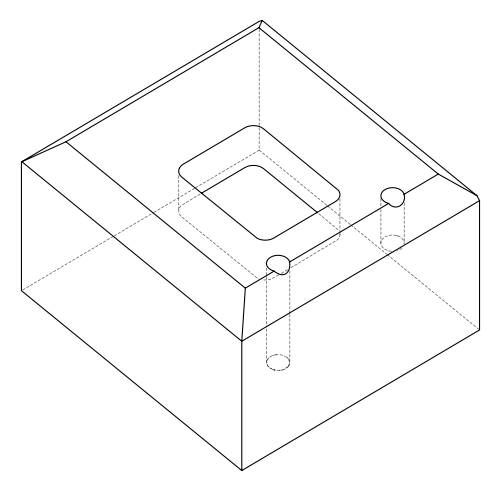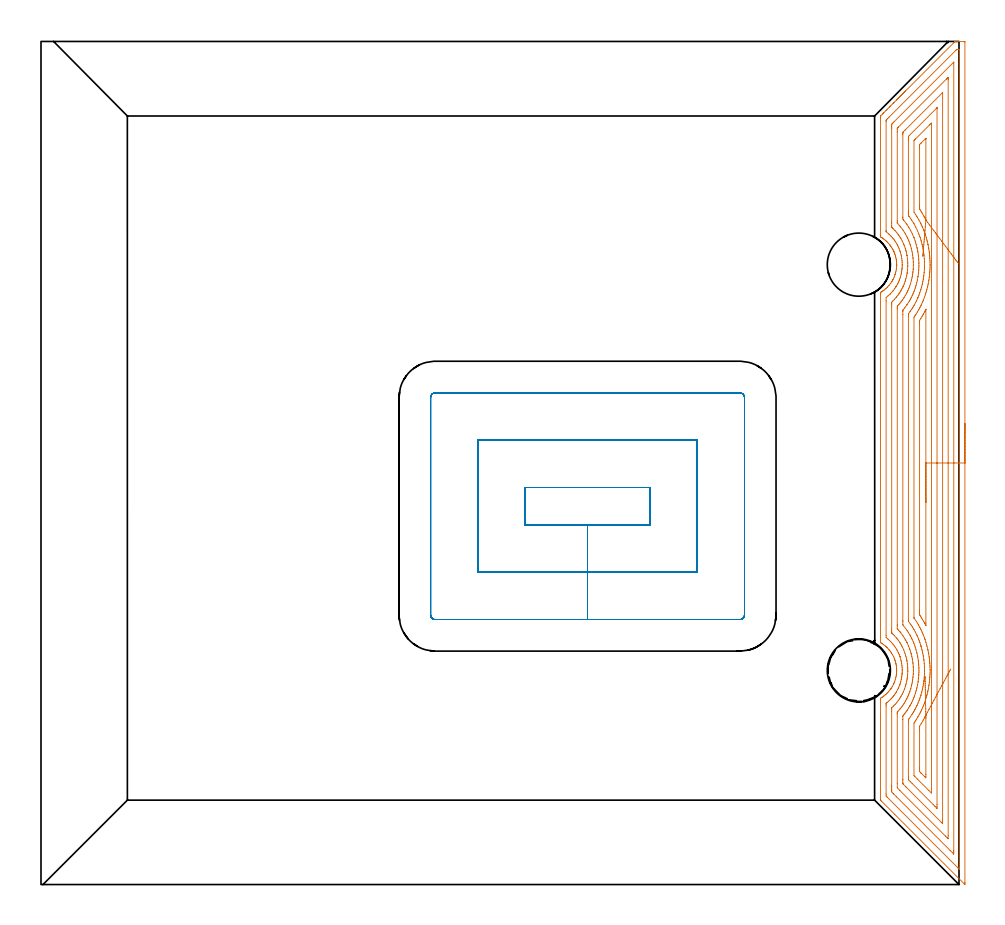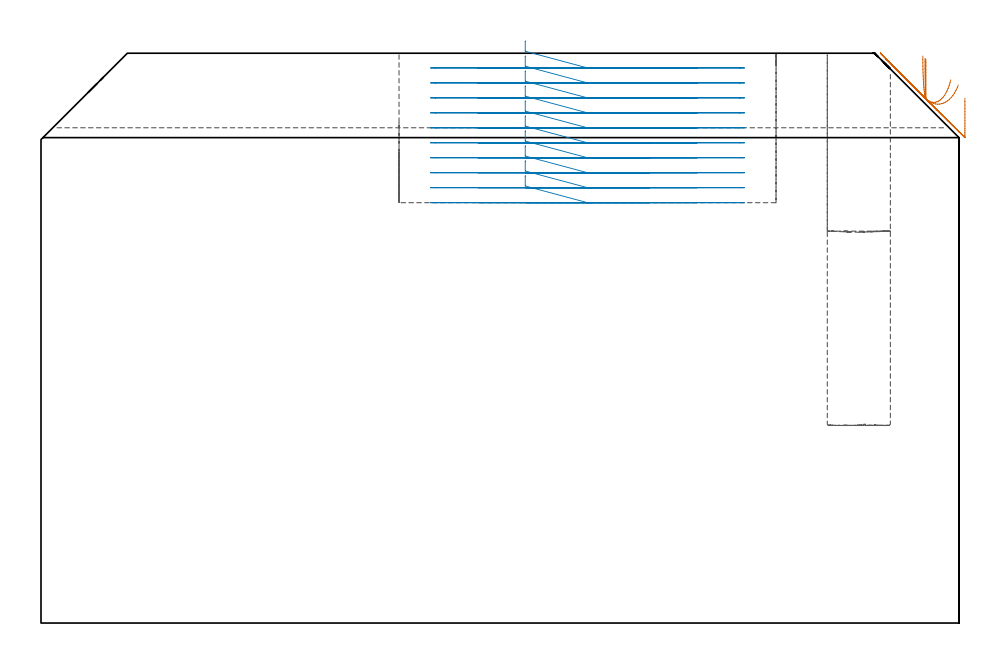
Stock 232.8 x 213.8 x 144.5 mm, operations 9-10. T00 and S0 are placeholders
(PLAN: 10 operations, 6 tool changes, 65.4 min)
(1 SPOT_DRILL | STEP1POCKET | NXT0321_9005460120000 | 0.03 min | 3 mm3)
(2 DRILL_BLIND_HOLE_INTO_CENTER | STEP1POCKET | NXT0301_065 | 0.39 min | 6457 mm3)
(3 DRILL_TO_ENLARGE_BLIND_HOLE | STEP1POCKET | UGT0301_375 | 0.39 min | 10208 mm3)
(4 INDEXABLE_INSERT_DRILL_BLIND_HOLE_FROM_SOLID | STEP1POCKET_1 | NXT0302_003 | 0.19 min | 9083 mm3)
(5 BORE_BLIND_HOLE | STEP1POCKET | UGT0332_065 | 0.39 min | 2296 mm3)
(6 AREA_MILL | FG_CHAMFER_SURFACE | UGT0205_001 | 13.86 min | 53032 mm3)
(7 AREA_MILL_1 | FG_CHAMFER_SURFACE_1 | UGT0205_001 | 12.9 min | 47982 mm3)
(8 AREA_MILL_2 | FG_CHAMFER_SURFACE_2 | UGT0205_001 | 12.03 min | 38719 mm3)
(9 AREA_MILL_3 | FG_CHAMFER_SURFACE_3 | UGT0205_001 | 12.96 min | 43129 mm3)
(10 MILL_RECTANGULAR_POCKET | POCKET_RECTANGULAR_STRAIGHT | NXT0201_012 | Follow Part, ap 4, ae 75% | 12.24 min | 263564 mm3)
(TOOL NXT0321_9005460120000 | NC Spot Drill, 142deg, 12mm, Carbide, Uncoated | D12 PA142 FL30 Z2)
(TOOL NXT0301_065 | Carbide Drill 9.4mm [860.1-0940-075A1-MM 2214] | D9.4 PA140 FL98 Z2)
(TOOL UGT0301_375 | Twist Drill Flat Bottom 15 mm | D15 PA180 FL120 Z2)
(TOOL NXT0302_003 | Index. Insert Drill 16mm [880-D1600L20-05] | D16 PA176 FL80 Z2)
(TOOL UGT0332_065 | 16 mm Boring Bar Slip Fit | D16)
(TOOL UGT0205_001 | Chamfer Mill 20 x 3 x 45 deg. | D20 FL50 Z2)
(TOOL NXT0201_012 | ENDMILL 16mm [2P460-1600-NA 1630] | D16 FL38 Z6)
(OP 9 AREA_MILL_3)
G17 G21 G94 G90
T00 M6
G54
G17 G0 G90 X234.3 Y116.9 S1061 M3
G43 Z154.5 H0
Z133.1
G94 G1 Y116.862 Z132.228 F250.
Y116.748 Z131.363
Y116.559 Z130.512
Y116.297 Z129.68
Y115.963 Z128.874
Y115.56 Z128.1
Y115.091 Z127.364
Y114.56 Z126.672
Y113.971 Z126.029
Y113.328 Z125.44
Y112.636 Z124.908
Y111.9 Z124.44
Y111.126 Z124.037
Y110.32 Z123.703
Y109.488 Z123.441
Y108.636 Z123.252
Y107.771 Z123.138
Y106.9 Z123.1
Y0.545
X234.299 Y0.169 Z123.101
X234.298 Y0.134 Z123.102
X234.292 Y0.017 Z123.106
X234.23 Y0.074 Z123.168
X234.131 Y0.169 Z123.267
X216.513 Y17.786 Z140.886
X213.142 Y21.158 Z144.256
X212.937 Y21.367 Z144.458
X212.904 Y21.405 Z144.489
X212.9 Y21.604 Z144.5
Y47.059
X212.903 Y47.249 Z144.489
X213.064 Y47.357 Z144.333
X213.276 Y47.492 Z144.123
X213.296 Y47.505 Z144.103
X213.722 Y47.798 Z143.678
X213.856 Y47.9 Z143.543
X213.99 Y48.002 Z143.41
X214.301 Y48.272 Z143.098
X214.436 Y48.399 Z142.962
X214.603 Y48.555 Z142.795
X214.742 Y48.702 Z142.654
X214.927 Y48.894 Z142.472
X215.185 Y49.204 Z142.213
X215.212 Y49.237 Z142.185
X215.497 Y49.606 Z141.903
X215.588 Y49.738 Z141.81
X215.621 Y49.787 Z141.777
X215.864 Y50.185 Z141.533
X215.89 Y50.229 Z141.507
X216.136 Y50.679 Z141.262
X216.222 Y50.861 Z141.177
X216.323 Y51.078 Z141.073
X216.367 Y51.169 Z141.031
X216.52 Y51.571 Z140.879
X216.663 Y52.016 Z140.736
X216.779 Y52.464 Z140.617
X216.87 Y52.909 Z140.528
X216.89 Y53.045 Z140.508
X216.927 Y53.311 Z140.465
X216.934 Y53.356 Z140.459
X216.95 Y53.516 Z140.447
X216.956 Y53.584 Z140.441
X216.97 Y53.758 Z140.422
X216.974 Y53.802 Z140.419
X216.984 Y53.979 Z140.411
X216.995 Y54.234 Z140.394
X216.996 Y54.266 Z140.395
Y54.393 Z140.402
X216.994 Y54.462 Z140.405
X216.985 Y54.695 Z140.413
X216.952 Y55.097 Z140.446
X216.95 Y55.129 Z140.449
Y55.141 Z140.45
X216.888 Y55.588 Z140.51
X216.833 Y55.876 Z140.564
X216.803 Y56.033 Z140.595
X216.767 Y56.177 Z140.631
X216.735 Y56.305 Z140.662
X216.7 Y56.437 Z140.694
X216.69 Y56.481 Z140.706
X216.653 Y56.602 Z140.744
X216.565 Y56.884 Z140.83
X216.552 Y56.926 Z140.843
X216.366 Y57.431 Z141.031
X216.189 Y57.818 Z141.21
X215.949 Y58.268 Z141.448
X215.686 Y58.711 Z141.711
X215.627 Y58.796 Z141.768
X215.485 Y59.009 Z141.914
X215.41 Y59.108 Z141.99
X215.256 Y59.31 Z142.143
X215.016 Y59.603 Z142.384
X214.603 Y60.044 Z142.795
X214.413 Y60.226 Z142.985
X214.361 Y60.276 Z143.036
X214.113 Y60.495 Z143.286
X213.721 Y60.8 Z143.677
X213.305 Y61.091 Z144.092
X213.094 Y61.227 Z144.305
X212.921 Y61.331 Z144.479
X212.904 Y61.342 Z144.496
X212.902 Y61.345 Z144.498
X212.9 Y61.349 Z144.5
Y149.771
X212.906 Y150.157 Z144.492
X213.001 Y150.218 Z144.398
X213.127 Y150.295 Z144.273
X213.225 Y150.359 Z144.175
X213.413 Y150.484 Z143.985
X213.536 Y150.565 Z143.864
X213.63 Y150.627 Z143.77
X213.68 Y150.664 Z143.719
X213.721 Y150.694 Z143.678
X213.856 Y150.806 Z143.54
X214.169 Y151.063 Z143.23
X214.299 Y151.179 Z143.1
X214.603 Y151.452 Z142.796
X214.672 Y151.52 Z142.728
X215.061 Y151.959 Z142.338
X215.431 Y152.412 Z141.969
X215.485 Y152.489 Z141.914
X215.751 Y152.897 Z141.647
X215.805 Y152.987 Z141.594
X215.994 Y153.305 Z141.403
X216.07 Y153.455 Z141.325
X216.189 Y153.682 Z141.211
X216.367 Y154.066 Z141.032
X216.417 Y154.197 Z140.979
X216.573 Y154.641 Z140.821
X216.585 Y154.683 Z140.807
X216.652 Y154.893 Z140.747
X216.711 Y155.089 Z140.687
X216.818 Y155.535 Z140.58
X216.899 Y155.982 Z140.496
X216.956 Y156.427 Z140.442
X216.983 Y156.874 Z140.407
Y157.059 Z140.399
X216.984 Y157.061 Z140.398
X216.985
X216.986 Y157.092 Z140.399
X216.987 Y157.112 Z140.4
X216.99 Y157.258 Z140.407
X216.991 Y157.321 Z140.406
X216.97 Y157.767 Z140.425
X216.965 Y157.809 Z140.429
X216.956 Y157.916 Z140.441
X216.942 Y158.05 Z140.453
X216.937 Y158.094 Z140.457
X216.927 Y158.213 Z140.47
X216.894 Y158.436 Z140.506
X216.859 Y158.659 Z140.54
X216.764 Y159.107 Z140.634
X216.644 Y159.551 Z140.753
X216.545 Y159.851 Z140.853
X216.513 Y159.945 Z140.883
X216.476 Y160.042 Z140.919
X216.43 Y160.168 Z140.969
X216.367 Y160.334 Z141.032
X216.317 Y160.444 Z141.08
X216.295 Y160.489 Z141.101
X216.099 Y160.893 Z141.301
X216.076 Y160.935 Z141.324
X215.858 Y161.336 Z141.54
X215.678 Y161.626 Z141.722
X215.48 Y161.917 Z141.917
X215.436 Y161.977 Z141.962
X215.367 Y162.071 Z142.032
X215.3 Y162.159 Z142.1
X215.246 Y162.229 Z142.154
X215.206 Y162.275 Z142.194
X214.931 Y162.595 Z142.468
X214.603 Y162.946 Z142.795
X214.422 Y163.121 Z142.976
X214.299 Y163.228 Z143.1
X214.077 Y163.42 Z143.322
X213.722 Y163.704 Z143.678
X213.5 Y163.862 Z143.899
X213.413 Y163.921 Z143.986
X213.277 Y164.013 Z144.123
X213.186 Y164.07 Z144.214
X212.945 Y164.219 Z144.451
X212.904 Y164.254 Z144.49
X212.9 Y164.508 Z144.5
Y194.428
X212.907 Y194.901 Z144.493
X212.945 Y194.946 Z144.454
X213.413 Y195.415 Z143.983
X213.619 Y195.619 Z143.78
X213.677 Y195.677 Z143.722
X214.299 Y196.3 Z143.097
X214.542 Y196.542 Z142.858
X215.185 Y197.186 Z142.212
X215.406 Y197.406 Z141.994
X216.07 Y198.072 Z141.326
X216.271 Y198.271 Z141.129
X216.299 Y198.299 Z141.101
X216.956 Y198.958 Z140.44
X217.017 Y199.018 Z140.382
X217.192 Y199.192 Z140.207
X217.251 Y199.253 Z140.145
X217.31 Y199.311 Z140.089
X217.489 Y199.49 Z139.91
X217.547 Y199.548 Z139.85
X217.603 Y199.604 Z139.796
X217.787 Y199.787 Z139.612
X217.842 Y199.843 Z139.555
X217.896 Y199.897 Z139.503
X218.085 Y200.085 Z139.314
X218.137 Y200.139 Z139.26
X218.189 Y200.189 Z139.21
X218.383 Y200.383 Z139.016
X218.433 Y200.434 Z138.964
X218.482 Y200.482 Z138.917
X218.68 Y200.681 Z138.719
X218.728 Y200.729 Z138.669
X218.775 Y200.775 Z138.624
X218.978 Y200.978 Z138.421
X219.023 Y201.024 Z138.374
X219.068 Y201.068 Z138.331
X219.276 Y201.276 Z138.123
X231.481 Y213.482 Z125.916
X231.573 Y213.574 Z125.824
X231.78 Y213.78 Z125.619
X231.794 Y213.794 Z125.605
X231.798 Y213.797 Z125.6
X231.809 Y213.8 Z125.59
X232.901 Z124.493
X234.121 Z123.276
X234.291 Y213.798 Z123.105
X234.3 Y213.631 Z123.1
Y106.9
X232.886 Z124.514
Y4.188
X232.881 Y3.984 Z124.519
X232.879 Y3.898 Z124.521
X232.834 Y3.928 Z124.566
X232.767 Y3.991 Z124.633
X232.563 Y4.188 Z124.837
X214.699 Y22.051 Z142.701
X214.536 Y22.216 Z142.864
X214.406 Y22.351 Z142.994
X214.323 Y22.439 Z143.077
X214.314 Y22.944 Z143.086
Y45.273
X214.318 Y45.711 Z143.082
X214.321 Y45.93 Z143.079
X214.324 Y45.977 Z143.076
X214.354 Y46.003 Z143.046
X214.413 Y46.051 Z142.987
X214.557 Y46.166 Z142.843
X214.898 Y46.455 Z142.502
X215.185 Y46.712 Z142.215
X215.54 Y47.059 Z141.86
X215.799 Y47.332 Z141.601
X216.07 Y47.651 Z141.33
X216.205 Y47.816 Z141.195
X216.312 Y47.952 Z141.088
X216.464 Y48.16 Z140.936
X216.613 Y48.373 Z140.787
X216.85 Y48.738 Z140.55
X216.925 Y48.861 Z140.475
X216.931 Y48.871 Z140.469
X216.956 Y48.915 Z140.444
X217.243 Y49.449 Z140.157
X217.385 Y49.738 Z140.015
X217.532 Y50.051 Z139.868
X217.768 Y50.632 Z139.632
X217.78 Y50.663 Z139.62
X217.788 Y50.686 Z139.612
X217.842 Y50.853 Z139.558
X217.995 Y51.37 Z139.405
X218.036 Y51.525 Z139.364
X218.169 Y52.088 Z139.231
X218.235 Y52.418 Z139.165
X218.3 Y52.849 Z139.1
X218.353 Y53.311 Z139.047
X218.37 Y53.491 Z139.03
X218.382 Y53.66 Z139.018
X218.408 Y54.204 Z138.992
Y54.494
X218.407 Y54.528 Z138.993
X218.37 Y55.097 Z139.03
X218.335 Y55.493 Z139.065
X218.267 Y55.99 Z139.133
X218.161 Y56.562 Z139.239
X218.084 Y56.884 Z139.316
X217.842 Y57.751 Z139.558
X217.834 Y57.777 Z139.566
X217.829 Y57.789 Z139.571
X217.625 Y58.325 Z139.775
X217.477 Y58.67 Z139.923
X217.371 Y58.899 Z140.029
X217.116 Y59.402 Z140.284
X217.025 Y59.563 Z140.375
X216.956 Y59.679 Z140.444
X216.658 Y60.154 Z140.742
X216.452 Y60.456 Z140.948
X216.07 Y60.946 Z141.33
X215.717 Y61.349 Z141.683
X215.46 Y61.623 Z141.94
X215.185 Y61.892 Z142.215
X214.793 Y62.242 Z142.607
X214.321 Y62.632 Z143.079
X214.314 Y63.136 Z143.086
Y147.985
X214.324 Y148.878 Z143.076
X214.793 Y149.273 Z142.607
X215.185 Y149.608 Z142.215
X215.27 Y149.685 Z142.13
X215.361 Y149.771 Z142.039
X215.705 Y150.14 Z141.695
X216.07 Y150.554 Z141.33
X216.121 Y150.613 Z141.279
X216.162 Y150.664 Z141.238
X216.506 Y151.118 Z140.894
X216.799 Y151.557 Z140.601
X216.838 Y151.617 Z140.562
X216.86 Y151.654 Z140.54
X216.956 Y151.82 Z140.444
X217.18 Y152.225 Z140.22
X217.296 Y152.451 Z140.104
X217.473 Y152.822 Z139.927
X217.571 Y153.036 Z139.829
X217.697 Y153.344 Z139.703
X217.713 Y153.387 Z139.687
X217.842 Y153.758 Z139.558
X217.954 Y154.124 Z139.446
X217.985 Y154.237 Z139.415
X218.137 Y154.833 Z139.263
X218.199 Y155.13 Z139.201
X218.28 Y155.582 Z139.12
X218.336 Y156.023 Z139.064
X218.356 Y156.211 Z139.044
X218.369 Y156.385 Z139.031
X218.397 Y156.916 Z139.003
X218.399 Y157.248 Z139.001
X218.381 Y157.809 Z139.019
X218.352 Y158.189 Z139.048
X218.293 Y158.703 Z139.107
X218.209 Y159.226 Z139.191
X218.13 Y159.596 Z139.27
X217.92 Y160.41 Z139.48
X217.895 Y160.489 Z139.505
X217.842 Y160.646 Z139.558
X217.564 Y161.382 Z139.836
X217.317 Y161.911 Z140.083
X217.125 Y162.275 Z140.275
X216.956 Y162.584 Z140.444
X216.582 Y163.168 Z140.818
X216.371 Y163.469 Z141.029
X216.07 Y163.846 Z141.33
X215.887 Y164.062 Z141.513
X215.551 Y164.428 Z141.849
X215.185 Y164.795 Z142.215
X215.009 Y164.955 Z142.391
X214.321 Y165.537 Z143.079
X214.319 Y165.559 Z143.081
X214.317 Y165.613 Z143.083
X214.314 Y165.832 Z143.086
Y193.535
X214.319 Y193.755 Z143.081
X214.321 Y193.859 Z143.079
X214.39 Y193.932 Z143.01
X214.589 Y194.136 Z142.811
X214.878 Y194.429 Z142.522
X215.032 Y194.582 Z142.368
X231.932 Y211.482 Z125.468
X232.015 Y211.563 Z125.385
X232.236 Y211.774 Z125.164
X232.51 Y211.793 Z124.89
X232.753 Y211.795 Z124.647
X232.861 Y211.792 Z124.539
X232.878 Y211.79 Z124.522
X232.88 Y211.774 Z124.52
X232.883 Y211.724 Z124.517
X232.885 Y211.621 Z124.515
X232.886 Y106.9 Z124.514
X231.472 Z125.928
X231.471 Y8.653 Z125.929
X231.47 Y8.31 Z125.93
X231.466 Y7.76 Z125.934
X231.465 Y7.751 Z125.935
X231.446 Y7.76 Z125.954
X231.13 Y8.071 Z126.27
X230.546 Y8.653 Z126.854
X216.956 Y22.243 Z140.444
X216.258 Y22.944 Z141.142
X216.07 Y23.139 Z141.33
X215.735 Y23.497 Z141.665
X215.732 Y23.837 Z141.668
X215.73 Y24.181 Z141.67
X215.729 Y24.73 Z141.671
X215.728 Y25.075 Z141.672
X215.729 Y43.83 Z141.671
X215.732 Y44.379 Z141.668
X215.735 Y44.718 Z141.665
X215.744 Y44.822 Z141.656
X216.139 Y45.203 Z141.261
X216.209 Y45.273 Z141.191
X216.576 Y45.656 Z140.824
X216.956 Y46.085 Z140.444
X216.993 Y46.129 Z140.407
X217.023 Y46.166 Z140.377
X217.379 Y46.633 Z140.021
X217.682 Y47.059 Z139.718
X217.746 Y47.156 Z139.654
X217.842 Y47.31 Z139.558
X218.079 Y47.713 Z139.321
X218.214 Y47.952 Z139.186
X218.395 Y48.288 Z139.005
X218.671 Y48.845 Z138.729
X218.689 Y48.884 Z138.711
X218.728 Y48.971 Z138.672
X218.943 Y49.521 Z138.457
X219.027 Y49.738 Z138.373
X219.172 Y50.184 Z138.228
X219.309 Y50.632 Z138.091
X219.373 Y50.874 Z138.027
X219.53 Y51.525 Z137.87
X219.545 Y51.594 Z137.855
X219.614 Y51.937 Z137.786
X219.677 Y52.354 Z137.723
X219.685 Y52.418 Z137.715
X219.764 Y53.159 Z137.636
X219.777 Y53.311 Z137.623
X219.815 Y54.001 Z137.585
X219.822 Y54.204 Z137.578
X219.799 Y54.911 Z137.601
X219.788 Y55.097 Z137.612
X219.724 Y55.879 Z137.676
X219.71 Y55.99 Z137.69
X219.614 Y56.648 Z137.786
X219.57 Y56.884 Z137.83
X219.559 Y56.939 Z137.841
X219.452 Y57.405 Z137.948
X219.354 Y57.777 Z138.046
X219.253 Y58.14 Z138.147
X219.092 Y58.67 Z138.308
X218.776 Y59.514 Z138.624
X218.755 Y59.563 Z138.645
X218.728 Y59.625 Z138.672
X218.458 Y60.184 Z138.942
X218.317 Y60.456 Z139.083
X218.15 Y60.766 Z139.25
X217.842 Y61.291 Z139.558
X217.807 Y61.349 Z139.593
X217.748 Y61.444 Z139.652
X217.472 Y61.842 Z139.928
X217.312 Y62.056 Z140.088
X217.169 Y62.242 Z140.231
X216.956 Y62.505 Z140.444
X216.391 Y63.136 Z141.009
X216.07 Y63.458 Z141.33
X215.783 Y63.741 Z141.617
X215.747 Y63.777 Z141.653
X215.735 Y63.824 Z141.665
X215.732 Y63.914 Z141.668
X215.73 Y64.029 Z141.67
X215.729 Y64.373 Z141.671
X215.728 Y64.922 Z141.672
X215.729 Y146.543 Z141.671
X215.73 Y147.092 Z141.67
X215.732 Y147.433 Z141.668
X215.735 Y147.705 Z141.665
X216.07 Y148.034 Z141.33
X216.482 Y148.463 Z140.918
X216.857 Y148.878 Z140.543
X216.903 Y148.931 Z140.497
X216.956 Y148.995 Z140.444
X217.295 Y149.429 Z140.105
X217.551 Y149.771 Z139.849
X217.669 Y149.945 Z139.731
X217.842 Y150.212 Z139.558
X218.012 Y150.493 Z139.388
X218.111 Y150.664 Z139.289
X218.332 Y151.064 Z139.068
X218.581 Y151.557 Z138.819
X218.629 Y151.657 Z138.771
X218.728 Y151.875 Z138.672
X218.893 Y152.284 Z138.507
X218.956 Y152.451 Z138.444
X219.128 Y152.941 Z138.272
X219.253 Y153.344 Z138.147
X219.333 Y153.627 Z138.067
X219.488 Y154.237 Z137.912
X219.511 Y154.34 Z137.889
X219.614 Y154.846 Z137.786
X219.656 Y155.088 Z137.744
X219.662 Y155.13 Z137.738
X219.751 Y155.885 Z137.649
X219.764 Y156.023 Z137.636
X219.805 Y156.724 Z137.595
X219.811 Y156.916 Z137.589
X219.803 Y157.619 Z137.597
X219.796 Y157.809 Z137.604
X219.741 Y158.574 Z137.659
X219.727 Y158.703 Z137.673
X219.614 Y159.555 Z137.786
X219.607 Y159.596 Z137.793
X219.606 Y159.604 Z137.794
X219.501 Y160.093 Z137.899
X219.405 Y160.489 Z137.995
X219.335 Y160.77 Z138.065
X219.238 Y161.118 Z138.162
X219.155 Y161.382 Z138.245
X218.9 Y162.102 Z138.5
X218.831 Y162.275 Z138.569
X218.728 Y162.518 Z138.672
X218.414 Y163.168 Z138.986
X218.063 Y163.839 Z139.337
X217.925 Y164.062 Z139.475
X217.842 Y164.191 Z139.558
X217.537 Y164.646 Z139.863
X217.318 Y164.955 Z140.082
X216.956 Y165.406 Z140.444
X216.564 Y165.848 Z140.836
X216.07 Y166.358 Z141.33
X215.88 Y166.548 Z141.52
X215.778 Y166.649 Z141.622
X215.735 Y166.697 Z141.665
X215.734 Y166.741 Z141.666
X215.73 Y167.084 Z141.67
X215.729 Y167.634 Z141.671
Y167.979
Y191.749
X215.73 Y192.093 Z141.67
X215.733 Y192.642 Z141.667
X215.735 Y192.81 Z141.665
X215.813 Y192.902 Z141.587
X216.07 Y193.168 Z141.33
X216.252 Y193.352 Z141.148
X216.435 Y193.535 Z140.965
X231.373 Y208.473 Z126.027
X231.404 Y208.502 Z125.996
X231.44 Y208.533 Z125.96
X231.463 Y208.552 Z125.937
X231.466 Y208.52 Z125.934
X231.469 Y208.448 Z125.931
X231.471 Y208.375 Z125.929
X231.472 Y106.9 Z125.928
X230.057 Z127.343
Y12.414
X230.051 Y11.613 Z127.349
X229.975 Y11.685 Z127.425
X229.792 Y11.862 Z127.608
X229.423 Y12.226 Z127.977
X229.358 Y12.291 Z128.042
X217.813 Y23.837 Z139.587
X217.15 Y24.535 Z140.25
X217.143 Y25.623 Z140.257
Y43.298
X217.144 Y43.486 Z140.256
X217.147 Y43.662 Z140.253
X217.15 Y43.746 Z140.25
X217.201 Y43.805 Z140.199
X217.355 Y43.978 Z140.045
X217.716 Y44.379 Z139.684
X217.774 Y44.448 Z139.626
X217.842 Y44.529 Z139.558
X218.168 Y44.944 Z139.232
X218.42 Y45.273 Z138.98
X218.549 Y45.453 Z138.851
X218.728 Y45.715 Z138.672
X218.902 Y45.99 Z138.498
X219.009 Y46.166 Z138.391
X219.232 Y46.551 Z138.168
X219.516 Y47.059 Z137.884
X219.55 Y47.123 Z137.85
X219.614 Y47.251 Z137.786
X219.836 Y47.728 Z137.564
X219.939 Y47.952 Z137.461
X220.1 Y48.354 Z137.3
X220.292 Y48.845 Z137.108
X220.346 Y49. Z137.054
X220.5 Y49.465 Z136.9
X220.563 Y49.674 Z136.837
X220.581 Y49.738 Z136.819
X220.747 Y50.382 Z136.653
X220.806 Y50.632 Z136.594
X220.912 Y51.109 Z136.488
X220.991 Y51.525 Z136.409
X221.044 Y51.869 Z136.356
X221.113 Y52.418 Z136.287
X221.14 Y52.665 Z136.26
X221.196 Y53.311 Z136.204
X221.207 Y53.491 Z136.193
X221.236 Y54.204 Z136.164
X221.234 Y54.357 Z136.166
X221.207 Y55.097 Z136.193
X221.197 Y55.287 Z136.203
X221.138 Y55.99 Z136.262
X221.11 Y56.268 Z136.29
X221.018 Y56.884 Z136.382
X220.943 Y57.33 Z136.457
X220.851 Y57.777 Z136.549
X220.678 Y58.49 Z136.722
X220.628 Y58.67 Z136.772
X220.5 Y59.114 Z136.9
X220.357 Y59.563 Z137.043
X220.278 Y59.787 Z137.122
X220.017 Y60.456 Z137.383
X219.619 Y61.344 Z137.781
X219.614 Y61.354 Z137.786
X219.302 Y61.927 Z138.098
X219.118 Y62.242 Z138.282
X218.728 Y62.876 Z138.672
X218.553 Y63.136 Z138.847
X218.043 Y63.826 Z139.357
X217.88 Y64.029 Z139.52
X217.842 Y64.073 Z139.558
X217.443 Y64.519 Z139.957
X217.259 Y64.725 Z140.141
X217.168 Y64.831 Z140.232
X217.149 Y64.854 Z140.251
X217.147 Y64.876 Z140.253
X217.145 Y64.922 Z140.255
X217.143 Y65.627 Z140.257
Y65.815
Y146.01
X217.144 Y146.199 Z140.256
X217.148 Y146.551 Z140.252
X217.15 Y146.635 Z140.25
X217.186 Y146.691 Z140.214
X217.265 Y146.781 Z140.135
X217.542 Y147.092 Z139.858
X217.682 Y147.253 Z139.718
X217.842 Y147.441 Z139.558
X218.084 Y147.741 Z139.316
X218.276 Y147.985 Z139.124
X218.469 Y148.246 Z138.931
X218.728 Y148.617 Z138.672
X218.831 Y148.774 Z138.569
X218.897 Y148.878 Z138.503
X219.164 Y149.331 Z138.236
X219.415 Y149.771 Z137.985
X219.485 Y149.901 Z137.915
X219.614 Y150.153 Z137.786
X219.779 Y150.498 Z137.621
X219.855 Y150.664 Z137.545
X220.049 Y151.118 Z137.351
X220.222 Y151.557 Z137.178
X220.295 Y151.764 Z137.105
X220.5 Y152.362 Z136.9
X220.52 Y152.43 Z136.88
X220.527 Y152.451 Z136.873
X220.709 Y153.132 Z136.691
X220.763 Y153.344 Z136.637
X220.88 Y153.853 Z136.52
X220.955 Y154.237 Z136.445
X221.022 Y154.603 Z136.378
X221.093 Y155.13 Z136.307
X221.126 Y155.392 Z136.274
X221.183 Y156.023 Z136.217
X221.195 Y156.216 Z136.205
X221.225 Y156.916 Z136.175
Y157.078
X221.212 Y157.809 Z136.188
X221.205 Y157.992 Z136.195
X221.153 Y158.703 Z136.247
X221.129 Y158.962 Z136.271
X221.043 Y159.596 Z136.357
X220.986 Y159.999 Z136.414
X220.892 Y160.489 Z136.508
X220.745 Y161.135 Z136.655
X220.68 Y161.382 Z136.72
X220.5 Y162.043 Z136.9
X220.424 Y162.275 Z136.976
X220.385 Y162.39 Z137.015
X220.096 Y163.168 Z137.304
X219.996 Y163.414 Z137.404
X219.786 Y163.888 Z137.614
X219.702 Y164.062 Z137.698
X219.614 Y164.238 Z137.786
X219.233 Y164.955 Z138.167
X219.047 Y165.275 Z138.353
X218.687 Y165.848 Z138.713
X218.607 Y165.97 Z138.793
X218.023 Y166.741 Z139.377
X217.842 Y166.965 Z139.558
X217.244 Y167.634 Z140.156
X217.166 Y167.727 Z140.234
X217.149 Y167.749 Z140.251
X217.147 Y167.767 Z140.253
X217.145 Y167.81 Z140.255
X217.143 Y167.987 Z140.257
Y168.339
Y190.856
X217.145 Y191.559 Z140.255
X217.148 Y191.749 Z140.252
X217.15 Y191.788 Z140.25
X217.184 Y191.827 Z140.216
X217.249 Y191.897 Z140.151
X217.347 Y191.998 Z140.053
X217.471 Y192.123 Z139.929
X229.602 Y204.253 Z127.798
X229.753 Y204.399 Z127.647
X229.93 Y204.569 Z127.47
X230.051 Y204.66 Z127.349
X230.055 Y204.444 Z127.345
X230.057 Y204.253 Z127.343
Y204.091
Y106.9
X228.643 Z128.757
Y16.52
X228.641 Y15.799 Z128.759
X228.64 Y15.63 Z128.76
X228.635 Y15.475 Z128.765
X228.472 Y15.631 Z128.928
X228.301 Y15.799 Z129.099
X219.369 Y24.73 Z138.031
X218.728 Y25.379 Z138.672
X218.608 Y25.505 Z138.792
X218.564 Y25.57 Z138.836
X218.562 Y25.623 Z138.838
X218.559 Y25.793 Z138.841
X218.557 Y26.516 Z138.843
Y26.689
Y41.872
X218.561 Y42.593 Z138.839
X218.563 Y42.76 Z138.837
X218.728 Y42.966 Z138.672
X218.958 Y43.254 Z138.442
X219.14 Y43.486 Z138.26
X219.343 Y43.759 Z138.057
X219.614 Y44.13 Z137.786
X219.715 Y44.277 Z137.685
X219.783 Y44.379 Z137.617
X220.056 Y44.826 Z137.344
X220.325 Y45.273 Z137.075
X220.389 Y45.385 Z137.012
X220.5 Y45.587 Z136.9
X220.698 Y45.966 Z136.702
X220.798 Y46.166 Z136.602
X220.988 Y46.567 Z136.412
X221.209 Y47.059 Z136.191
X221.262 Y47.184 Z136.138
X221.385 Y47.49 Z136.015
X221.512 Y47.824 Z135.888
X221.558 Y47.952 Z135.842
X221.734 Y48.494 Z135.666
X221.844 Y48.845 Z135.556
X221.939 Y49.18 Z135.461
X222.088 Y49.738 Z135.312
X222.125 Y49.886 Z135.275
X222.271 Y50.522 Z135.129
X222.289 Y50.613 Z135.111
X222.293 Y50.632 Z135.107
X222.417 Y51.378 Z134.983
X222.438 Y51.525 Z134.962
X222.517 Y52.17 Z134.883
X222.544 Y52.418 Z134.856
X222.592 Y52.987 Z134.808
X222.614 Y53.311 Z134.786
X222.637 Y53.835 Z134.763
X222.65 Y54.204 Z134.75
X222.637 Y54.729 Z134.763
X222.623 Y55.097 Z134.777
X222.588 Y55.671 Z134.812
X222.561 Y55.99 Z134.839
X222.497 Y56.656 Z134.903
X222.465 Y56.884 Z134.935
X222.339 Y57.709 Z135.061
X222.326 Y57.777 Z135.074
X222.271 Y58.061 Z135.129
X222.131 Y58.67 Z135.269
X222.086 Y58.856 Z135.314
X221.893 Y59.563 Z135.507
X221.736 Y60.103 Z135.664
X221.623 Y60.456 Z135.777
X221.385 Y61.098 Z136.015
X221.288 Y61.349 Z136.112
X221.222 Y61.514 Z136.178
X220.886 Y62.242 Z136.514
X220.761 Y62.506 Z136.639
X220.5 Y63.015 Z136.9
X220.435 Y63.136 Z136.965
X220.351 Y63.285 Z137.049
X219.893 Y64.029 Z137.507
X219.614 Y64.461 Z137.786
X219.274 Y64.922 Z138.126
X218.728 Y65.623 Z138.672
X218.574 Y65.815 Z138.826
X218.564 Y65.98 Z138.836
X218.558 Y66.708 Z138.842
X218.557 Y66.88 Z138.843
Y144.585
X218.558 Y145.305 Z138.842
X218.56 Y145.475 Z138.84
X218.564 Y145.647 Z138.836
X218.586 Y145.696 Z138.814
X218.989 Y146.199 Z138.411
X219.261 Y146.554 Z138.139
X219.614 Y147.031 Z137.786
X219.639 Y147.066 Z137.761
X219.656 Y147.092 Z137.744
X219.986 Y147.609 Z137.414
X220.215 Y147.985 Z137.185
X220.32 Y148.166 Z137.08
X220.5 Y148.483 Z136.9
X220.636 Y148.74 Z136.764
X220.707 Y148.878 Z136.693
X220.929 Y149.338 Z136.471
X221.127 Y149.771 Z136.273
X221.206 Y149.952 Z136.194
X221.385 Y150.385 Z136.015
X221.463 Y150.586 Z135.937
X221.491 Y150.664 Z135.909
X221.688 Y151.253 Z135.712
X221.787 Y151.557 Z135.613
X221.896 Y151.935 Z135.504
X222.039 Y152.451 Z135.361
X222.087 Y152.636 Z135.313
X222.255 Y153.344 Z135.145
X222.258 Y153.357 Z135.142
X222.271 Y153.426 Z135.129
X222.395 Y154.113 Z135.005
X222.414 Y154.237 Z134.986
X222.501 Y154.898 Z134.899
X222.528 Y155.13 Z134.872
X222.58 Y155.712 Z134.82
X222.602 Y156.023 Z134.798
X222.626 Y156.558 Z134.774
X222.639 Y156.916 Z134.761
X222.634 Y157.444 Z134.766
X222.627 Y157.809 Z134.773
X222.599 Y158.372 Z134.801
X222.574 Y158.703 Z134.826
X222.516 Y159.349 Z134.884
X222.485 Y159.596 Z134.915
X222.378 Y160.382 Z135.022
X222.36 Y160.489 Z135.04
X222.271 Y160.966 Z135.129
X222.179 Y161.382 Z135.221
X222.15 Y161.504 Z135.25
X221.949 Y162.275 Z135.451
X221.825 Y162.725 Z135.575
X221.686 Y163.168 Z135.714
X221.385 Y164.016 Z136.015
X221.369 Y164.062 Z136.031
X221.358 Y164.089 Z136.042
X220.976 Y164.955 Z136.424
X220.573 Y165.774 Z136.827
X220.534 Y165.848 Z136.866
X220.5 Y165.912 Z136.9
X220.201 Y166.439 Z137.199
X220.016 Y166.741 Z137.384
X219.614 Y167.361 Z137.786
X219.414 Y167.634 Z137.986
X218.778 Y168.476 Z138.622
X218.736 Y168.527 Z138.664
X218.564 Y168.736 Z138.836
X218.559 Y169.076 Z138.841
X218.558 Y169.249 Z138.842
X218.557 Y190.135 Z138.843
X218.561 Y190.496 Z138.839
X218.564 Y190.675 Z138.836
X218.57 Y190.76 Z138.83
X218.656 Y190.856 Z138.744
X219.136 Y191.338 Z138.264
X228.554 Y200.755 Z128.846
X228.582 Y200.781 Z128.818
X228.627 Y200.819 Z128.773
X228.638 Y200.826 Z128.762
X228.639 Y200.817 Z128.761
X228.641 Y200.784 Z128.759
X228.643 Y200.681 Z128.757
Y200.602
Y106.9
X227.229 Z130.171
X227.228 Y20.264 Z130.172
X227.226 Y19.735 Z130.174
X227.222 Y19.371 Z130.178
X227.217 Y19.341 Z130.183
X227.181 Y19.371 Z130.219
X226.7 Y19.848 Z130.7
X226.283 Y20.264 Z131.117
X220.924 Y25.623 Z136.476
X220.5 Y26.05 Z136.9
X220.04 Y26.516 Z137.36
X219.978 Y26.588 Z137.422
X219.976 Y26.65 Z137.424
X219.973 Y26.783 Z137.427
X219.972 Y27.049 Z137.428
X219.971 Y27.41 Z137.429
Y40.807
X219.973 Y41.338 Z137.427
X219.976 Y41.7 Z137.424
X219.978 Y41.829 Z137.422
X220.044 Y41.925 Z137.356
X220.141 Y42.062 Z137.259
X220.5 Y42.552 Z136.9
X220.528 Y42.593 Z136.872
X220.873 Y43.11 Z136.527
X221.11 Y43.486 Z136.29
X221.215 Y43.658 Z136.185
X221.385 Y43.948 Z136.015
X221.54 Y44.223 Z135.86
X221.626 Y44.379 Z135.774
X221.849 Y44.805 Z135.551
X222.081 Y45.273 Z135.319
X222.143 Y45.402 Z135.257
X222.271 Y45.682 Z135.129
X222.417 Y46.019 Z134.983
X222.478 Y46.166 Z134.922
X222.67 Y46.657 Z134.73
X222.823 Y47.059 Z134.577
X222.907 Y47.311 Z134.493
X223.119 Y47.952 Z134.281
X223.128 Y47.982 Z134.272
X223.157 Y48.078 Z134.243
X223.32 Y48.681 Z134.08
X223.363 Y48.845 Z134.037
X223.495 Y49.397 Z133.905
X223.572 Y49.738 Z133.828
X223.655 Y50.13 Z133.745
X223.744 Y50.632 Z133.656
X223.787 Y50.889 Z133.613
X223.876 Y51.525 Z133.524
X223.894 Y51.675 Z133.506
X223.973 Y52.418 Z133.427
X223.979 Y52.482 Z133.421
X224.038 Y53.311 Z133.362
X224.043 Y53.42 Z133.357
X224.07 Y54.177 Z133.33
X224.043 Y55.178 Z133.357
X223.991 Y55.99 Z133.409
X223.987 Y56.047 Z133.413
X223.904 Y56.884 Z133.496
X223.886 Y57.042 Z133.514
X223.774 Y57.777 Z133.626
X223.72 Y58.102 Z133.68
X223.612 Y58.67 Z133.788
X223.488 Y59.229 Z133.912
X223.405 Y59.563 Z133.995
X223.174 Y60.439 Z134.226
X223.169 Y60.456 Z134.231
X223.157 Y60.496 Z134.243
X222.888 Y61.349 Z134.512
X222.731 Y61.779 Z134.669
X222.549 Y62.242 Z134.851
X222.271 Y62.901 Z135.129
X222.166 Y63.136 Z135.234
X222.075 Y63.333 Z135.325
X221.722 Y64.029 Z135.678
X221.385 Y64.639 Z136.015
X221.22 Y64.922 Z136.18
X220.965 Y65.345 Z136.435
X220.654 Y65.815 Z136.746
X220.5 Y66.033 Z136.9
X220.002 Y66.708 Z137.398
X219.978 Y66.746 Z137.422
X219.976 Y66.776 Z137.424
X219.973 Y66.841 Z137.427
X219.972 Y66.975 Z137.428
X219.971 Y67.241 Z137.429
Y144.052
X219.973 Y144.412 Z137.427
X219.976 Y144.678 Z137.424
X219.978 Y144.741 Z137.422
X220.005 Y144.783 Z137.395
X220.058 Y144.858 Z137.342
X220.389 Y145.305 Z137.011
X220.436 Y145.37 Z136.964
X220.5 Y145.46 Z136.9
X220.796 Y145.9 Z136.604
X220.992 Y146.199 Z136.408
X221.143 Y146.443 Z136.257
X221.385 Y146.845 Z136.015
X221.475 Y147.001 Z135.925
X221.525 Y147.092 Z135.875
X221.786 Y147.581 Z135.614
X221.99 Y147.985 Z135.41
X222.082 Y148.176 Z135.318
X222.271 Y148.579 Z135.129
X222.363 Y148.786 Z135.037
X222.401 Y148.878 Z134.999
X222.618 Y149.421 Z134.782
X222.752 Y149.771 Z134.648
X222.857 Y150.073 Z134.543
X223.058 Y150.664 Z134.342
X223.082 Y150.74 Z134.318
X223.157 Y150.988 Z134.243
X223.281 Y151.433 Z134.119
X223.314 Y151.557 Z134.086
X223.46 Y152.145 Z133.94
X223.531 Y152.451 Z133.869
X223.623 Y152.874 Z133.777
X223.713 Y153.344 Z133.687
X223.765 Y153.624 Z133.635
X223.854 Y154.237 Z133.546
X223.876 Y154.405 Z133.524
X223.958 Y155.13 Z133.442
X223.965 Y155.209 Z133.435
X224.025 Y156.023 Z133.375
X224.026 Y156.04 Z133.374
X224.043 Y156.394 Z133.357
X224.06 Y156.899 Z133.34
Y156.916
X224.048 Y157.804 Z133.352
X224.043 Y157.978 Z133.357
X224.002 Y158.703 Z133.398
X223.999 Y158.747 Z133.401
X223.921 Y159.596 Z133.479
X223.907 Y159.733 Z133.493
X223.803 Y160.489 Z133.597
X223.761 Y160.774 Z133.639
X223.651 Y161.382 Z133.749
X223.545 Y161.884 Z133.855
X223.452 Y162.275 Z133.948
X223.254 Y163.071 Z134.146
X223.227 Y163.168 Z134.173
X223.157 Y163.417 Z134.243
X222.951 Y164.062 Z134.449
X222.84 Y164.381 Z134.56
X222.627 Y164.955 Z134.773
X222.271 Y165.811 Z135.129
X222.255 Y165.848 Z135.145
X222.242 Y165.877 Z135.158
X221.814 Y166.741 Z135.586
X221.385 Y167.557 Z136.015
X221.343 Y167.634 Z136.057
X221.287 Y167.733 Z136.113
X220.776 Y168.527 Z136.624
X220.5 Y168.931 Z136.9
X220.139 Y169.42 Z137.261
X220.056 Y169.536 Z137.344
X219.998 Y169.618 Z137.402
X219.978 Y169.657 Z137.422
X219.977 Y169.687 Z137.423
X219.973 Y169.952 Z137.427
X219.971 Y170.314 Z137.429
Y170.846
Y188.709
X219.972 Y189.07 Z137.428
X219.975 Y189.598 Z137.425
X219.978 Y189.691 Z137.422
X219.986 Y189.726 Z137.414
X220.014 Y189.757 Z137.386
X220.212 Y189.963 Z137.188
X227.027 Y196.779 Z130.373
X227.136 Y196.886 Z130.264
X227.214 Y196.958 Z130.186
X227.222 Y196.962 Z130.178
X227.223 Y196.958 Z130.177
X227.227 Y196.917 Z130.173
X227.228 Y196.861 Z130.172
X227.229 Y196.772 Z130.171
Y106.9
X225.815 Z131.585
Y23.195
X225.162 Y23.837 Z132.238
X222.271 Y26.726 Z135.129
X221.592 Y27.41 Z135.808
X221.385 Y27.624 Z136.015
Y40.967
X221.68 Y41.403 Z135.72
X221.879 Y41.7 Z135.521
X222.032 Y41.941 Z135.368
X222.271 Y42.327 Z135.129
X222.371 Y42.493 Z135.029
X222.429 Y42.593 Z134.971
X222.69 Y43.064 Z134.71
X222.921 Y43.486 Z134.479
X223.002 Y43.642 Z134.398
X223.157 Y43.952 Z134.243
X223.295 Y44.241 Z134.105
X223.359 Y44.379 Z134.041
X223.569 Y44.857 Z133.831
X223.744 Y45.273 Z133.656
X223.831 Y45.487 Z133.569
X224.043 Y46.026 Z133.357
X224.081 Y46.128 Z133.319
X224.094 Y46.166 Z133.306
X224.299 Y46.801 Z133.101
X224.379 Y47.059 Z133.021
X224.505 Y47.486 Z132.895
X224.636 Y47.952 Z132.764
X224.697 Y48.186 Z132.703
X224.861 Y48.845 Z132.539
X224.874 Y48.9 Z132.526
X224.929 Y49.142 Z132.471
X225.029 Y49.637 Z132.371
X225.048 Y49.738 Z132.352
X225.159 Y50.4 Z132.241
X225.193 Y50.632 Z132.207
X225.266 Y51.184 Z132.134
X225.306 Y51.525 Z132.094
X225.353 Y51.99 Z132.047
X225.39 Y52.418 Z132.01
X225.419 Y52.816 Z131.981
X225.448 Y53.311 Z131.952
X225.463 Y53.666 Z131.937
X225.479 Y54.204 Z131.921
X225.472 Y54.55 Z131.928
X225.454 Y55.097 Z131.946
X225.438 Y55.477 Z131.962
X225.405 Y55.99 Z131.995
X225.372 Y56.436 Z132.028
X225.329 Y56.884 Z132.071
X225.272 Y57.431 Z132.128
X225.221 Y57.777 Z132.179
X225.112 Y58.485 Z132.288
X225.078 Y58.67 Z132.322
X224.929 Y59.445 Z132.471
X224.902 Y59.563 Z132.498
X224.894 Y59.598 Z132.506
X224.678 Y60.456 Z132.722
X224.588 Y60.8 Z132.812
X224.43 Y61.349 Z132.97
X224.213 Y62.071 Z133.187
X224.154 Y62.242 Z133.246
X224.043 Y62.551 Z133.357
X223.815 Y63.136 Z133.585
X223.659 Y63.522 Z133.741
X223.435 Y64.029 Z133.965
X223.157 Y64.629 Z134.243
X223.014 Y64.922 Z134.386
X222.868 Y65.214 Z134.532
X222.529 Y65.815 Z134.871
X222.271 Y66.254 Z135.129
X221.992 Y66.708 Z135.408
X221.416 Y67.57 Z135.984
X221.395 Y67.601 Z136.005
X221.385 Y67.621 Z136.015
Y143.869
X221.603 Y144.193 Z135.797
X221.75 Y144.412 Z135.65
X221.956 Y144.73 Z135.444
X222.271 Y145.223 Z135.129
X222.302 Y145.274 Z135.098
X222.32 Y145.305 Z135.08
X222.624 Y145.843 Z134.776
X222.822 Y146.199 Z134.578
X222.938 Y146.42 Z134.462
X223.157 Y146.849 Z134.243
X223.236 Y147.012 Z134.164
X223.274 Y147.092 Z134.126
X223.512 Y147.627 Z133.888
X223.666 Y147.985 Z133.734
X223.776 Y148.254 Z133.624
X224.025 Y148.878 Z133.375
X224.03 Y148.891 Z133.37
X224.043 Y148.929 Z133.357
X224.252 Y149.56 Z133.148
X224.32 Y149.771 Z133.08
X224.462 Y150.241 Z132.938
X224.583 Y150.664 Z132.817
X224.657 Y150.938 Z132.743
X224.816 Y151.557 Z132.584
X224.838 Y151.649 Z132.562
X224.929 Y152.045 Z132.471
X224.999 Y152.38 Z132.401
X225.013 Y152.451 Z132.387
X225.136 Y153.135 Z132.264
X225.168 Y153.344 Z132.232
X225.248 Y153.915 Z132.152
X225.287 Y154.237 Z132.113
X225.339 Y154.716 Z132.061
X225.376 Y155.13 Z132.024
X225.407 Y155.541 Z131.993
X225.436 Y156.023 Z131.964
X225.452 Y156.389 Z131.948
X225.468 Y156.916 Z131.932
X225.465 Y157.268 Z131.935
X225.456 Y157.809 Z131.944
X225.443 Y158.184 Z131.957
X225.415 Y158.703 Z131.985
X225.385 Y159.136 Z132.015
X225.344 Y159.596 Z132.056
X225.291 Y160.124 Z132.109
X225.243 Y160.489 Z132.157
X225.149 Y161.16 Z132.251
X225.111 Y161.382 Z132.289
X224.949 Y162.255 Z132.451
X224.945 Y162.275 Z132.455
X224.929 Y162.35 Z132.471
X224.73 Y163.168 Z132.67
X224.663 Y163.437 Z132.737
X224.492 Y164.062 Z132.908
X224.304 Y164.691 Z133.096
X224.216 Y164.955 Z133.184
X224.043 Y165.449 Z133.357
X223.893 Y165.848 Z133.507
X223.798 Y166.095 Z133.602
X223.519 Y166.741 Z133.881
X223.407 Y166.994 Z133.993
X223.157 Y167.525 Z134.243
X223.104 Y167.634 Z134.296
X223.052 Y167.74 Z134.348
X222.632 Y168.527 Z134.768
X222.271 Y169.164 Z135.129
X222.115 Y169.42 Z135.285
X221.845 Y169.85 Z135.555
X221.385 Y170.525 Z136.015
Y188.676
X221.578 Y188.875 Z135.822
X221.768 Y189.07 Z135.632
X225.34 Y192.642 Z132.06
X225.581 Y192.878 Z131.819
X225.815 Y193.105 Z131.585
Y106.9
X224.4 Z133.
Y66.348
X224.398 Y65.815 Z133.002
X224.397 Y65.738 Z133.003
X224.395 Y65.676 Z133.005
X224.31 Y65.815 Z133.091
X224.043 Y66.323 Z133.357
X223.834 Y66.708 Z133.566
X223.571 Y67.184 Z133.829
X223.321 Y67.601 Z134.079
X223.157 Y67.869 Z134.243
X222.916 Y68.252 Z134.484
X222.831 Y68.389 Z134.569
X222.807 Y68.446 Z134.593
X222.805 Y68.495 Z134.595
X222.801 Y68.853 Z134.599
X222.8 Y69.388 Z134.6
Y69.748
Y142.093
X222.801 Y142.626 Z134.599
X222.804 Y142.982 Z134.596
X222.806 Y143.05 Z134.594
X222.829 Y143.095 Z134.571
X223.157 Y143.619 Z134.243
X223.452 Y144.114 Z133.948
X223.627 Y144.412 Z133.773
X223.778 Y144.679 Z133.622
X224.043 Y145.158 Z133.357
X224.094 Y145.254 Z133.306
X224.12 Y145.305 Z133.28
X224.215 Y145.494 Z133.185
X224.394 Y145.845 Z133.006
X224.397 Y145.847 Z133.003
X224.398 Y145.846 Z133.002
X224.4 Y145.839 Z133.
Y106.9
Y106.028 Z133.038
Y105.163 Z133.151
Y104.312 Z133.34
Y103.48 Z133.603
Y102.674 Z133.936
Y101.9 Z134.339
Y101.164 Z134.808
Y100.472 Z135.339
Y99.829 Z135.928
Y99.239 Z136.572
Y98.708 Z137.264
Y98.24 Z138.
Y97.837 Z138.773
Y97.503 Z139.579
Y97.241 Z140.411
Y97.052 Z141.263
Y96.938 Z142.128
Y96.9 Z143.
G0 Z154.5
X232.622 Y157.537
Z136.437
G1 X232.334 Y157.922 Z135.709
X232.009 Y158.356 Z135.026
X231.649 Y158.836 Z134.393
X231.258 Y159.359 Z133.814
X230.838 Y159.919 Z133.294
X230.392 Y160.514 Z132.838
X229.924 Y161.139 Z132.448
X229.438 Y161.788 Z132.127
X228.936 Y162.458 Z131.879
X228.424 Y163.142 Z131.704
X227.904 Y163.835 Z131.604
X227.382 Y164.533 Z131.581
X226.859 Y165.23 Z131.633
X226.342 Y165.921 Z131.761
X225.833 Y166.6 Z131.964
X225.337 Y167.262 Z132.24
X224.858 Y167.903 Z132.587
X224.398 Y168.517 Z133.002
X224.39 Y168.527 Z133.01
X224.043 Y169.206 Z133.357
X223.932 Y169.42 Z133.468
X223.806 Y169.659 Z133.594
X223.431 Y170.314 Z133.969
X223.157 Y170.768 Z134.243
X222.886 Y171.207 Z134.514
X222.835 Y171.295 Z134.565
X222.807 Y171.346 Z134.593
X222.805 Y171.388 Z134.595
X222.802 Y171.565 Z134.598
X222.8 Y172.1 Z134.6
Y172.46
Y186.75
X222.803 Y187.283 Z134.597
X222.806 Y187.638 Z134.594
X223.157 Y188.007 Z134.243
X223.24 Y188.093 Z134.16
X224.216 Y189.07 Z133.184
X224.288 Y189.139 Z133.112
X224.372 Y189.216 Z133.028
X224.393 Y189.234 Z133.007
X224.395 Y189.222 Z133.005
X224.398 Y189.177 Z133.002
X224.4 Y189.121 Z133.
Y189.07
Y169.06
X224.399 Y168.527 Z133.001
X224.398 Y168.517 Z133.002
X224.326 Y167.655 Z133.112
X224.255 Y166.805 Z133.298
X224.185 Y165.975 Z133.557
X224.117 Y165.171 Z133.888
X224.053 Y164.398 Z134.288
X223.991 Y163.663 Z134.753
X223.933 Y162.971 Z135.282
X223.879 Y162.328 Z135.869
X223.83 Y161.738 Z136.51
X223.785 Y161.207 Z137.2
X223.745 Y160.737 Z137.934
X223.712 Y160.332 Z138.706
X223.683 Y159.996 Z139.511
X223.661 Y159.732 Z140.342
X223.645 Y159.54 Z141.193
X223.635 Y159.424 Z142.057
X223.632 Y159.382 Z142.928
X223.635 Y159.417 Z143.8
G0 Z154.5
X224.183 Y52.722
Z143.219
G1 Y52.703 Z142.347
X224.185 Y52.608 Z141.48
X224.189 Y52.437 Z140.624
X224.194 Y52.193 Z139.787
X224.201 Y51.877 Z138.974
X224.21 Y51.491 Z138.192
X224.219 Y51.038 Z137.446
X224.23 Y50.522 Z136.743
X224.243 Y49.947 Z136.087
X224.256 Y49.316 Z135.484
X224.271 Y48.636 Z134.938
X224.287 Y47.911 Z134.454
X224.303 Y47.146 Z134.034
X224.32 Y46.347 Z133.683
X224.338 Y45.521 Z133.403
X224.356 Y44.674 Z133.196
X224.375 Y43.812 Z133.063
X224.393 Y42.942 Z133.007
X224.396 Y42.826 Z133.004
X224.399 Y42.593 Z133.001
X224.4 Y42.399 Z133.
Y42.233
Y27.943
X224.396 Y27.41 Z133.004
X224.393 Y27.056 Z133.007
X224.037 Y27.41 Z133.363
X223.157 Y28.29 Z134.243
X223.144 Y28.303 Z134.256
X222.807 Y28.656 Z134.593
X222.802 Y29.196 Z134.598
X222.8 Y29.556 Z134.6
Y39.021
Y39.38
X222.804 Y39.914 Z134.596
X222.807 Y40.093 Z134.593
X222.817 Y40.171 Z134.583
X223.213 Y40.807 Z134.187
X223.521 Y41.333 Z133.879
X223.734 Y41.7 Z133.666
X223.845 Y41.9 Z133.555
X224.043 Y42.264 Z133.357
X224.156 Y42.48 Z133.244
X224.213 Y42.593 Z133.187
X224.273 Y42.712 Z133.127
X224.297 Y42.761 Z133.103
X224.341 Y42.845 Z133.059
X224.393 Y42.942 Z133.007
X224.774 Y43.65 Z132.668
X225.168 Y44.381 Z132.4
X225.571 Y45.13 Z132.206
X225.981 Y45.891 Z132.087
X226.394 Y46.658 Z132.043
X226.807 Y47.425 Z132.076
X227.217 Y48.188 Z132.184
X227.622 Y48.939 Z132.367
X228.017 Y49.673 Z132.624
X228.4 Y50.384 Z132.953
X228.768 Y51.068 Z133.351
X229.118 Y51.718 Z133.815
X229.448 Y52.331 Z134.342
X229.754 Y52.9 Z134.927
X230.036 Y53.423 Z135.567
X230.289 Y53.894 Z136.255
X230.514 Y54.311 Z136.988
X230.707 Y54.67 Z137.76
G0 Z154.5
M5
M2
(OP 10 MILL_RECTANGULAR_POCKET)
G17 G21 G94 G90
T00 M6
G54
G17 G0 G90 X122.866 Y100.7 S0 M3
G43 Z154.567 H1
Z147.567
G94 G1 X122.8 Z147.549 F250.
Y91.2 Z145.004
X138.6 Z140.77
X154.4 F500.
Y100.7
X122.8
Y91.2
X138.6
Y79.2
X166.4
Y112.7
X110.8
Y79.2
X138.6
Y67.2
X177.2
G3 X178.4 Y68.4 R1.2
G1 Y123.5
G3 X177.2 Y124.7 R1.2
G1 X100.
G3 X98.8 Y123.5 R1.2
G1 Y68.4
G3 X100. Y67.2 R1.2
G1 X138.6
X139.6
G0 X122.866 Y100.7 Z143.77
G1 X122.8 Z143.752 F250.
Y91.2 Z141.207
X138.6 Z136.973
X154.4 F500.
Y100.7
X122.8
Y91.2
X138.6
Y79.2
X166.4
Y112.7
X110.8
Y79.2
X138.6
Y67.2
X177.2
G3 X178.4 Y68.4 R1.2
G1 Y123.5
G3 X177.2 Y124.7 R1.2
G1 X100.
G3 X98.8 Y123.5 R1.2
G1 Y68.4
G3 X100. Y67.2 R1.2
G1 X138.6
X139.6
G0 X122.866 Y100.7 Z139.973
G1 X122.8 Z139.956 F250.
Y91.2 Z137.41
X138.6 Z133.177
X154.4 F500.
Y100.7
X122.8
Y91.2
X138.6
Y79.2
X166.4
Y112.7
X110.8
Y79.2
X138.6
Y67.2
X177.2
G3 X178.4 Y68.4 R1.2
G1 Y123.5
G3 X177.2 Y124.7 R1.2
G1 X100.
G3 X98.8 Y123.5 R1.2
G1 Y68.4
G3 X100. Y67.2 R1.2
G1 X138.6
X139.6
G0 X122.866 Y100.7 Z136.177
G1 X122.8 Z136.159 F250.
Y91.2 Z133.614
X138.6 Z129.38
X154.4 F500.
Y100.7
X122.8
Y91.2
X138.6
Y79.2
X166.4
Y112.7
X110.8
Y79.2
X138.6
Y67.2
X177.2
G3 X178.4 Y68.4 R1.2
G1 Y123.5
G3 X177.2 Y124.7 R1.2
G1 X100.
G3 X98.8 Y123.5 R1.2
G1 Y68.4
G3 X100. Y67.2 R1.2
G1 X138.6
X139.6
G0 X122.866 Y100.7 Z132.38
G1 X122.8 Z132.362 F250.
Y91.2 Z129.817
X138.6 Z125.583
X154.4 F500.
Y100.7
X122.8
Y91.2
X138.6
Y79.2
X166.4
Y112.7
X110.8
Y79.2
X138.6
Y67.2
X177.2
G3 X178.4 Y68.4 R1.2
G1 Y123.5
G3 X177.2 Y124.7 R1.2
G1 X100.
G3 X98.8 Y123.5 R1.2
G1 Y68.4
G3 X100. Y67.2 R1.2
G1 X138.6
X139.6
G0 X122.866 Y100.7 Z128.583
G1 X122.8 Z128.566 F250.
Y91.2 Z126.02
X138.6 Z121.787
X154.4 F500.
Y100.7
X122.8
Y91.2
X138.6
Y79.2
X166.4
Y112.7
X110.8
Y79.2
X138.6
Y67.2
X177.2
G3 X178.4 Y68.4 R1.2
G1 Y123.5
G3 X177.2 Y124.7 R1.2
G1 X100.
G3 X98.8 Y123.5 R1.2
G1 Y68.4
G3 X100. Y67.2 R1.2
G1 X138.6
X139.6
G0 X122.866 Y100.7 Z124.787
G1 X122.8 Z124.769 F250.
Y91.2 Z122.224
X138.6 Z117.99
X154.4 F500.
Y100.7
X122.8
Y91.2
X138.6
Y79.2
X166.4
Y112.7
X110.8
Y79.2
X138.6
Y67.2
X177.2
G3 X178.4 Y68.4 R1.2
G1 Y123.5
G3 X177.2 Y124.7 R1.2
G1 X100.
G3 X98.8 Y123.5 R1.2
G1 Y68.4
G3 X100. Y67.2 R1.2
G1 X138.6
X139.6
G0 X122.866 Y100.7 Z120.99
G1 X122.8 Z120.972 F250.
Y91.2 Z118.427
X138.6 Z114.193
X154.4 F500.
Y100.7
X122.8
Y91.2
X138.6
Y79.2
X166.4
Y112.7
X110.8
Y79.2
X138.6
Y67.2
X177.2
G3 X178.4 Y68.4 R1.2
G1 Y123.5
G3 X177.2 Y124.7 R1.2
G1 X100.
G3 X98.8 Y123.5 R1.2
G1 Y68.4
G3 X100. Y67.2 R1.2
G1 X138.6
X139.6
G0 X122.866 Y100.7 Z117.193
G1 X122.8 Z117.176 F250.
Y91.2 Z114.63
X138.6 Z110.397
X154.4 F500.
Y100.7
X122.8
Y91.2
X138.6
Y79.2
X166.4
Y112.7
X110.8
Y79.2
X138.6
Y67.2
X177.2
G3 X178.4 Y68.4 R1.2
G1 Y123.5
G3 X177.2 Y124.7 R1.2
G1 X100.
G3 X98.8 Y123.5 R1.2
G1 Y68.4
G3 X100. Y67.2 R1.2
G1 X138.6
X139.6
G0 X122.866 Y100.7 Z113.397
G1 X122.8 Z113.379 F250.
Y91.2 Z110.834
X138.6 Z106.6
X154.4 F500.
Y100.7
X122.8
Y91.2
X138.6
Y79.2
X166.4
Y112.7
X110.8
Y79.2
X138.6
Y67.2
X177.2
G3 X178.4 Y68.4 R1.2
G1 Y123.5
G3 X177.2 Y124.7 R1.2
G1 X100.
G3 X98.8 Y123.5 R1.2
G1 Y68.4
G3 X100. Y67.2 R1.2
G1 X138.6
X139.6
G0 Z154.567
M5
M2
